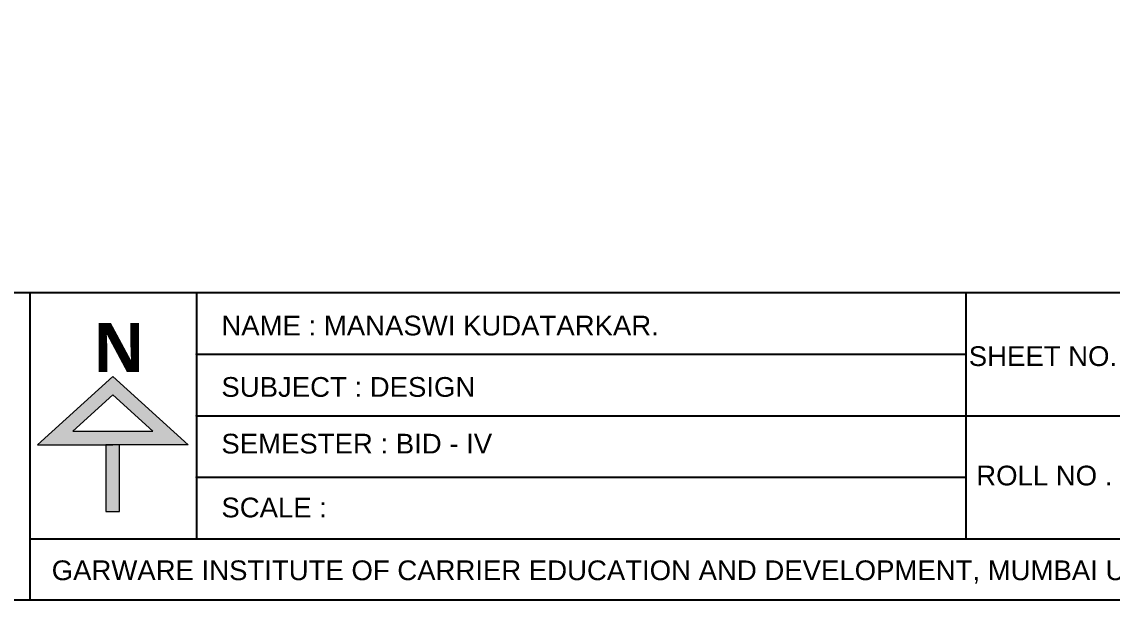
# Model space of a CAD drawing. Header units: millimetres. Extents: x 1926 to 160733, y 10813 to 39285.
# Drawn here: x 152423 to 157955, y 31625 to 34558 of the extents above; entities that cross this region are included whole.
import ezdxf

# ---------------------------------------------------------------- set-up
doc = ezdxf.new("R2010")
doc.units = ezdxf.units.MM
doc.layers.add('SCALE FORMET TEXT', color=7, linetype='Continuous', lineweight=0)
doc.layers.add('wall', color=250, linetype='Continuous', lineweight=0)
doc.styles.get("Standard").update_dxf_attribs({"font": 'arial.ttf'})
doc.styles.add('style4', font='swissck.ttf')

msp = doc.modelspace()

# ---------------------------------------------------------------- hatches: boundary and pattern name
at = {"layer": 'wall', "true_color": 0x939598}
h = msp.add_hatch(color=252, dxfattribs=at)
h.dxf.hatch_style = 1
h.paths.add_polyline_path([(152883.925, 32759.531), (152501.594, 32412.592), (152883.925, 32412.592), (153266.255, 32412.592)])
h.paths.add_polyline_path([(152883.925, 32481.902), (152681.115, 32481.902), (152883.925, 32665.938), (153086.735, 32481.902)], flags=16)
h.paths.add_polyline_path([(152918.58, 32412.592), (152849.27, 32412.592), (152849.27, 32074.017), (152918.58, 32074.017)])

# ---------------------------------------------------------------- linework, layer by layer
for p, q in [((160732.992, 33184.26), (145886.882, 33184.26)), ((152464.18, 33184.26), (152464.18, 31624.972)), ((153309.937, 33184.26), (153309.937, 31936.83)), ((157213.596, 33184.26), (157213.596, 31936.83)), ((153309.937, 32872.403), (157213.596, 32872.403)), ((153309.937, 32560.545), (158745.705, 32560.545)), ((153309.937, 32248.687), (157213.596, 32248.687)), ((152464.18, 31936.83), (160732.992, 31936.83))]:
    msp.add_line(p, q)
msp.add_lwpolyline([(145886.882, 39285.35), (160732.992, 39285.35), (160732.992, 31624.972), (145886.882, 31624.972)], close=True)
for p in [(153309.937, 32872.403), (153309.937, 32560.545), (153309.937, 32248.687), (153309.937, 31936.83)]:
    msp.add_point(p)
at = {"layer": 'wall'}
for points in [[(152883.925, 32759.531), (152501.594, 32412.592), (152883.925, 32412.592)], [(152883.925, 32759.531), (153266.255, 32412.592), (152883.925, 32412.592)], [(152884.422, 32666.266), (152681.613, 32482.229), (152884.422, 32482.229), (153087.232, 32482.229), (152884.422, 32666.266)]]:
    msp.add_lwpolyline(points, dxfattribs=at)
msp.add_lwpolyline([(152919.078, 32412.919), (152849.767, 32412.919), (152849.767, 32074.345), (152919.078, 32074.345)], close=True, dxfattribs=at)

# ---------------------------------------------------------------- texts
for s, p in [('NAME : MANASWI KUDATARKAR.', (153435.446, 32967.772)), ('SHEET NO. ', (157227.685, 32812.633)), ('SUBJECT : DESIGN ', (153435.446, 32656.483)), ('SEMESTER : BID - IV', (153435.446, 32368.949)), ('ROLL NO .', (157265.685, 32207.169)), ('SCALE :', (153435.446, 32044.98)), ('GARWARE INSTITUTE OF CARRIER EDUCATION AND DEVELOPMENT, MUMBAI UNIVERSITY.', (152574.344, 31726.584))]:
    msp.add_text(s, height=100).set_placement(p)
at = {"layer": 'SCALE FORMET TEXT', "color": 18, "true_color": 0x000000, "insert": (152784.164, 33030.724), "char_height": 248.30926, "width": 2268.32386, "attachment_point": 1, "style": 'style4'}
msp.add_mtext('{\\fYu Gothic UI Semibold|b0|i0|c0|p34;N}', dxfattribs=at)

doc.saveas('drawing.dxf')
